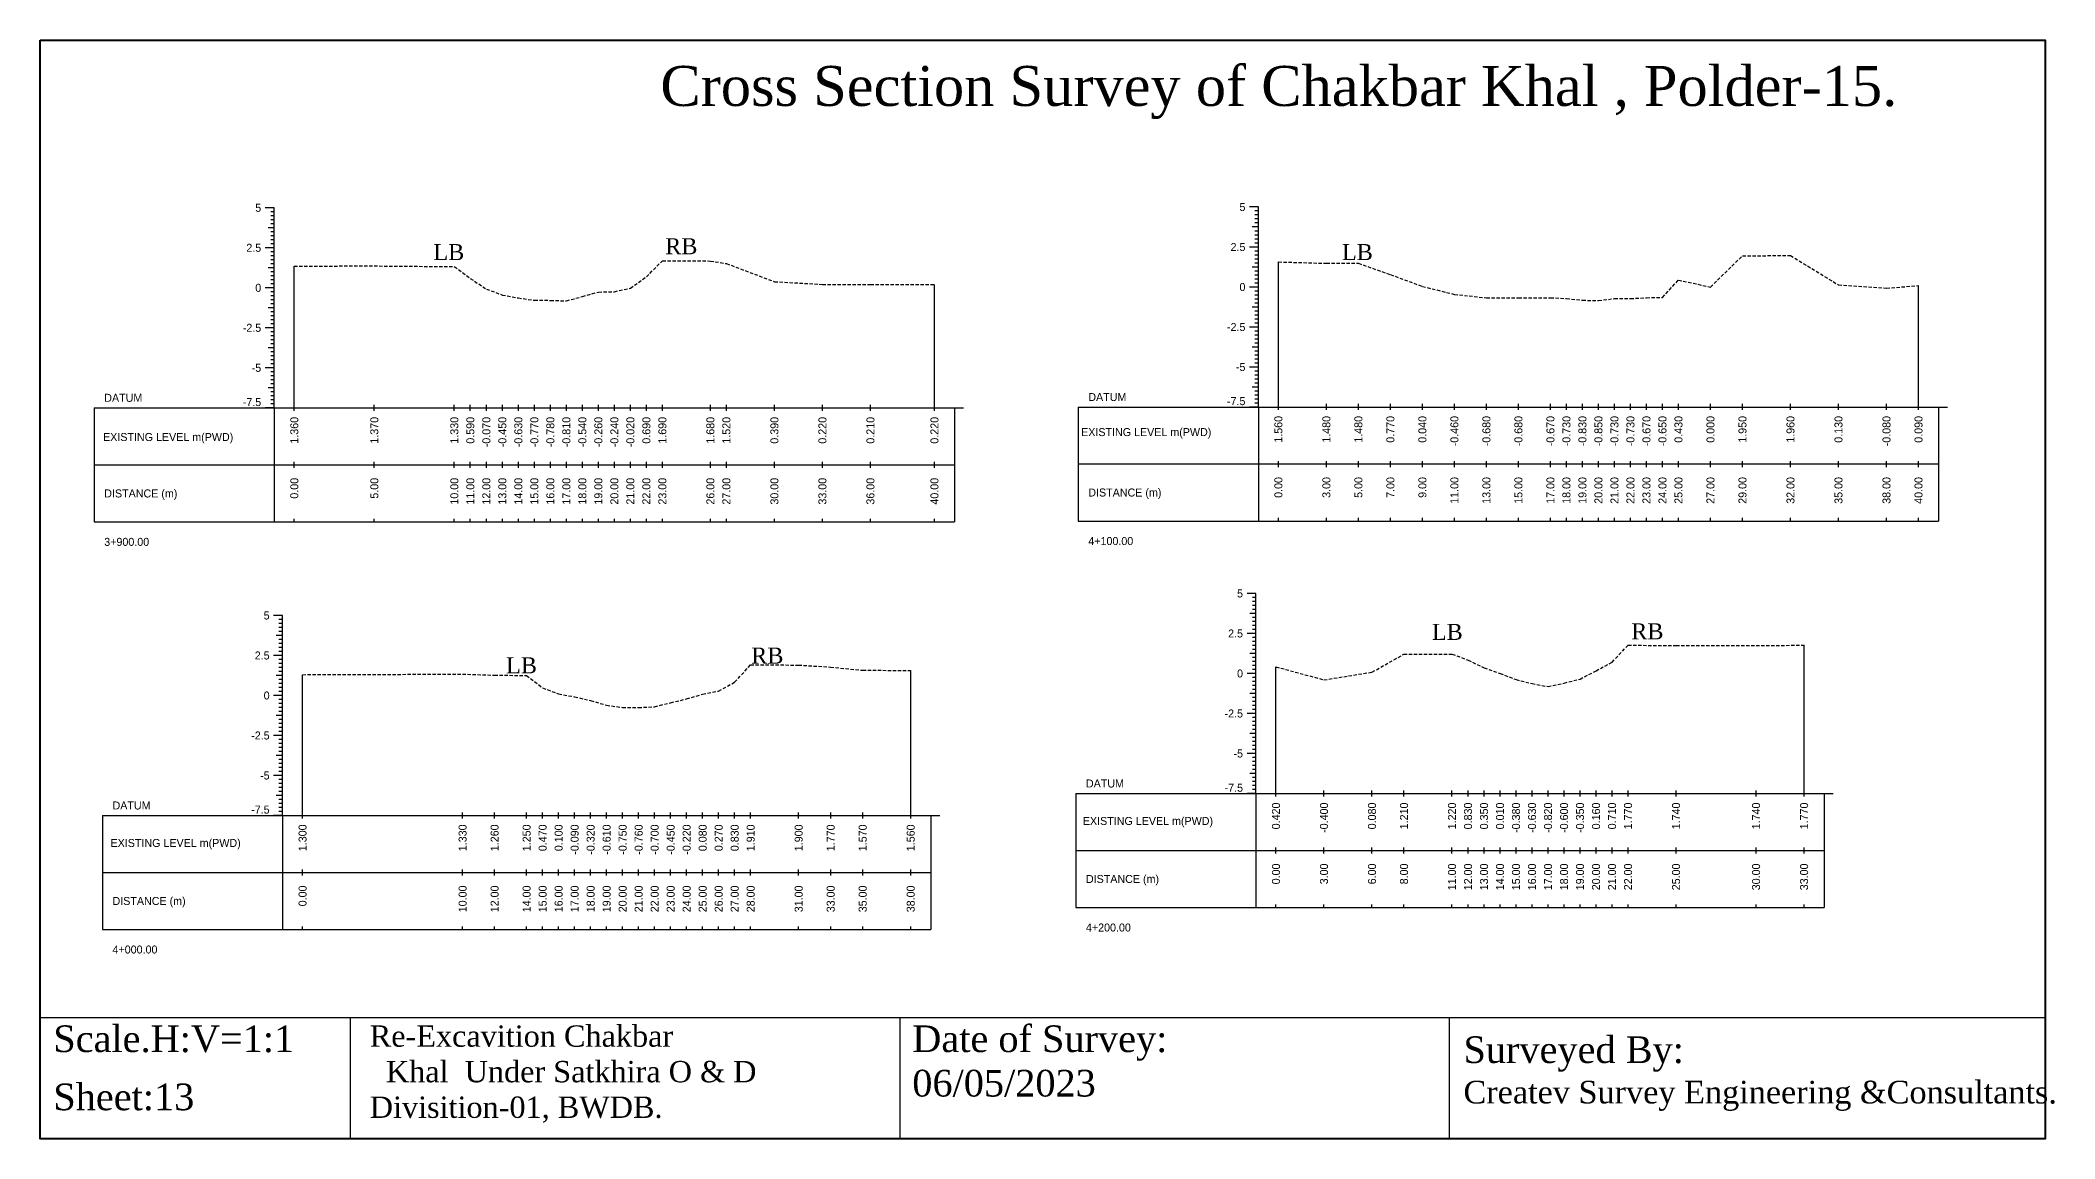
# Model space of a CAD drawing. Header units: inches. Extents: x 6579 to 9220, y -2276 to -1013.
# Drawn here: x 8180 to 8331.1, y -1828.8 to -1746.4 of the extents above; entities that cross this region are included whole.
import ezdxf
from ezdxf.enums import TextEntityAlignment as Align

# ---------------------------------------------------------------- set-up
doc = ezdxf.new("R2010")
doc.units = ezdxf.units.IN
doc.header["$MEASUREMENT"] = 0
doc.linetypes.add('HIDDEN', pattern=[0.375, 0.25, -0.125])
doc.layers.add('CS_Drawing', color=7, linetype='Continuous')
doc.layers.add('GL', color=3, linetype='HIDDEN')
doc.styles.add('romans', font='romans.shx')

msp = doc.modelspace()

# ---------------------------------------------------------------- linework, layer by layer
at = {"color": 4, "lineweight": 40}
msp.add_lwpolyline([(8180.02, -1746.45), (8330.36, -1746.45), (8330.36, -1828.82), (8180.02, -1828.82)], close=True, dxfattribs=at)
for points in [[(8330.36, -1746.45), (8330.36, -1828.82)], [(8180.02, -1819.74), (8330.36, -1819.74)], [(8180.02, -1819.74), (8180.02, -1828.82)], [(8203.27, -1819.74), (8203.27, -1828.82)], [(8244.47, -1819.74), (8244.47, -1828.82)], [(8285.67, -1819.74), (8285.67, -1828.82)]]:
    msp.add_lwpolyline(points)
at = {"layer": 'CS_Drawing'}
for p, q in [((8197.57, -1759.01), (8196.89, -1759.01)), ((8197.57, -1759.01), (8197.1, -1759.01)), ((8197.57, -1759.01), (8197.3, -1759.01)), ((8197.57, -1759.31), (8197.3, -1759.31)), ((8197.57, -1759.61), (8197.3, -1759.61)), ((8197.57, -1774.01), (8197.57, -1759.01)), ((8271.36, -1758.95), (8270.69, -1758.95)), ((8271.36, -1758.95), (8270.89, -1758.95)), ((8271.36, -1758.95), (8271.09, -1758.95)), ((8271.36, -1759.25), (8271.09, -1759.25)), ((8271.36, -1759.55), (8271.09, -1759.55)), ((8271.36, -1773.95), (8271.36, -1758.95)), ((8197.57, -1760.51), (8197.1, -1760.51)), ((8197.57, -1759.91), (8197.3, -1759.91)), ((8197.57, -1760.21), (8197.3, -1760.21)), ((8197.57, -1760.51), (8197.3, -1760.51)), ((8197.57, -1760.81), (8197.3, -1760.81)), ((8197.57, -1761.11), (8197.3, -1761.11)), ((8271.36, -1760.45), (8270.89, -1760.45)), ((8271.36, -1759.85), (8271.09, -1759.85)), ((8271.36, -1760.15), (8271.09, -1760.15)), ((8271.36, -1760.45), (8271.09, -1760.45)), ((8271.36, -1760.75), (8271.09, -1760.75)), ((8271.36, -1761.05), (8271.09, -1761.05)), ((8197.57, -1762.01), (8196.89, -1762.01)), ((8197.57, -1762.01), (8197.1, -1762.01)), ((8197.57, -1761.41), (8197.3, -1761.41)), ((8197.57, -1761.71), (8197.3, -1761.71)), ((8197.57, -1762.01), (8197.3, -1762.01)), ((8197.57, -1762.31), (8197.3, -1762.31)), ((8197.57, -1762.61), (8197.3, -1762.61)), ((8271.36, -1761.95), (8270.69, -1761.95)), ((8271.36, -1761.95), (8270.89, -1761.95)), ((8271.36, -1761.35), (8271.09, -1761.35)), ((8271.36, -1761.65), (8271.09, -1761.65)), ((8271.36, -1761.95), (8271.09, -1761.95)), ((8271.36, -1762.25), (8271.09, -1762.25)), ((8271.36, -1762.55), (8271.09, -1762.55)), ((8197.57, -1763.51), (8197.1, -1763.51)), ((8197.57, -1762.91), (8197.3, -1762.91)), ((8197.57, -1763.21), (8197.3, -1763.21)), ((8197.57, -1763.51), (8197.3, -1763.51)), ((8197.57, -1763.81), (8197.3, -1763.81)), ((8197.57, -1764.11), (8197.3, -1764.11)), ((8199.07, -1774.01), (8199.07, -1763.38)), ((8271.36, -1763.45), (8270.89, -1763.45)), ((8271.36, -1762.85), (8271.09, -1762.85)), ((8271.36, -1763.15), (8271.09, -1763.15)), ((8271.36, -1763.45), (8271.09, -1763.45)), ((8271.36, -1763.75), (8271.09, -1763.75)), ((8271.36, -1764.05), (8271.09, -1764.05)), ((8272.86, -1773.95), (8272.86, -1763.07)), ((8197.57, -1765.01), (8196.89, -1765.01)), ((8197.57, -1765.01), (8197.1, -1765.01)), ((8197.57, -1764.41), (8197.3, -1764.41)), ((8197.57, -1764.71), (8197.3, -1764.71)), ((8197.57, -1765.01), (8197.3, -1765.01)), ((8197.57, -1765.31), (8197.3, -1765.31)), ((8197.57, -1765.61), (8197.3, -1765.61)), ((8247.07, -1774.01), (8247.07, -1764.75)), ((8271.36, -1764.95), (8270.69, -1764.95)), ((8271.36, -1764.95), (8270.89, -1764.95)), ((8271.36, -1764.35), (8271.09, -1764.35)), ((8271.36, -1764.65), (8271.09, -1764.65)), ((8271.36, -1764.95), (8271.09, -1764.95)), ((8271.36, -1765.25), (8271.09, -1765.25)), ((8271.36, -1765.55), (8271.09, -1765.55)), ((8320.86, -1773.95), (8320.86, -1764.84)), ((8197.57, -1766.51), (8197.1, -1766.51)), ((8197.57, -1765.91), (8197.3, -1765.91)), ((8197.57, -1766.21), (8197.3, -1766.21)), ((8197.57, -1766.51), (8197.3, -1766.51)), ((8197.57, -1766.81), (8197.3, -1766.81)), ((8197.57, -1767.11), (8197.3, -1767.11)), ((8271.36, -1766.45), (8270.89, -1766.45)), ((8271.36, -1765.85), (8271.09, -1765.85)), ((8271.36, -1766.15), (8271.09, -1766.15)), ((8271.36, -1766.45), (8271.09, -1766.45)), ((8271.36, -1766.75), (8271.09, -1766.75)), ((8271.36, -1767.05), (8271.09, -1767.05)), ((8197.57, -1768.01), (8196.89, -1768.01)), ((8197.57, -1768.01), (8197.1, -1768.01)), ((8197.57, -1767.41), (8197.3, -1767.41)), ((8197.57, -1767.71), (8197.3, -1767.71)), ((8197.57, -1768.01), (8197.3, -1768.01)), ((8197.57, -1768.31), (8197.3, -1768.31)), ((8197.57, -1768.61), (8197.3, -1768.61)), ((8271.36, -1767.95), (8270.69, -1767.95)), ((8271.36, -1767.95), (8270.89, -1767.95)), ((8271.36, -1767.35), (8271.09, -1767.35)), ((8271.36, -1767.65), (8271.09, -1767.65)), ((8271.36, -1767.95), (8271.09, -1767.95)), ((8271.36, -1768.25), (8271.09, -1768.25)), ((8271.36, -1768.55), (8271.09, -1768.55)), ((8197.57, -1769.51), (8197.1, -1769.51)), ((8197.57, -1768.91), (8197.3, -1768.91)), ((8197.57, -1769.21), (8197.3, -1769.21)), ((8197.57, -1769.51), (8197.3, -1769.51)), ((8197.57, -1769.81), (8197.3, -1769.81)), ((8197.57, -1770.11), (8197.3, -1770.11)), ((8271.36, -1769.45), (8270.89, -1769.45)), ((8271.36, -1768.85), (8271.09, -1768.85)), ((8271.36, -1769.15), (8271.09, -1769.15)), ((8271.36, -1769.45), (8271.09, -1769.45)), ((8271.36, -1769.75), (8271.09, -1769.75)), ((8271.36, -1770.05), (8271.09, -1770.05)), ((8197.57, -1771.01), (8196.89, -1771.01)), ((8197.57, -1771.01), (8197.1, -1771.01)), ((8197.57, -1770.41), (8197.3, -1770.41)), ((8197.57, -1770.71), (8197.3, -1770.71)), ((8197.57, -1771.01), (8197.3, -1771.01)), ((8197.57, -1771.31), (8197.3, -1771.31)), ((8197.57, -1771.61), (8197.3, -1771.61)), ((8271.36, -1770.95), (8270.69, -1770.95)), ((8271.36, -1770.95), (8270.89, -1770.95)), ((8271.36, -1770.35), (8271.09, -1770.35)), ((8271.36, -1770.65), (8271.09, -1770.65)), ((8271.36, -1770.95), (8271.09, -1770.95)), ((8271.36, -1771.25), (8271.09, -1771.25)), ((8271.36, -1771.55), (8271.09, -1771.55)), ((8197.57, -1772.51), (8197.1, -1772.51)), ((8197.57, -1771.91), (8197.3, -1771.91)), ((8197.57, -1772.21), (8197.3, -1772.21)), ((8197.57, -1772.51), (8197.3, -1772.51)), ((8197.57, -1772.81), (8197.3, -1772.81)), ((8197.57, -1773.11), (8197.3, -1773.11)), ((8271.36, -1772.45), (8270.89, -1772.45)), ((8271.36, -1771.85), (8271.09, -1771.85)), ((8271.36, -1772.15), (8271.09, -1772.15)), ((8271.36, -1772.45), (8271.09, -1772.45)), ((8271.36, -1772.75), (8271.09, -1772.75)), ((8271.36, -1773.05), (8271.09, -1773.05)), ((8184.07, -1774.01), (8197.57, -1774.01)), ((8184.07, -1774.01), (8184.07, -1782.56)), ((8197.57, -1774.01), (8196.89, -1774.01)), ((8197.57, -1774.01), (8197.1, -1774.01)), ((8197.57, -1773.41), (8197.3, -1773.41)), ((8197.57, -1773.71), (8197.3, -1773.71)), ((8197.57, -1774.01), (8197.3, -1774.01)), ((8197.57, -1774.01), (8248.57, -1774.01)), ((8197.57, -1774.01), (8197.57, -1782.56)), ((8199.07, -1774.24), (8199.07, -1773.79)), ((8205.07, -1774.24), (8205.07, -1773.79)), ((8211.07, -1774.24), (8211.07, -1773.79)), ((8212.27, -1774.24), (8212.27, -1773.79)), ((8213.47, -1774.24), (8213.47, -1773.79)), ((8214.67, -1774.24), (8214.67, -1773.79)), ((8215.87, -1774.24), (8215.87, -1773.79)), ((8217.07, -1774.24), (8217.07, -1773.79)), ((8218.27, -1774.24), (8218.27, -1773.79)), ((8219.47, -1774.24), (8219.47, -1773.79)), ((8220.67, -1774.24), (8220.67, -1773.79)), ((8221.87, -1774.24), (8221.87, -1773.79)), ((8223.07, -1774.24), (8223.07, -1773.79)), ((8224.27, -1774.24), (8224.27, -1773.79)), ((8225.47, -1774.24), (8225.47, -1773.79)), ((8226.67, -1774.24), (8226.67, -1773.79)), ((8230.27, -1774.24), (8230.27, -1773.79)), ((8231.47, -1774.24), (8231.47, -1773.79)), ((8235.07, -1774.24), (8235.07, -1773.79)), ((8238.67, -1774.24), (8238.67, -1773.79)), ((8242.27, -1774.24), (8242.27, -1773.79)), ((8247.07, -1774.24), (8247.07, -1773.79)), ((8248.57, -1774.01), (8249.24, -1774.01)), ((8248.57, -1774.01), (8249.04, -1774.01)), ((8248.57, -1774.01), (8248.84, -1774.01)), ((8248.57, -1774.01), (8248.57, -1782.56)), ((8257.86, -1773.95), (8271.36, -1773.95)), ((8257.86, -1773.95), (8257.86, -1782.5)), ((8271.36, -1773.95), (8270.69, -1773.95)), ((8271.36, -1773.95), (8270.89, -1773.95)), ((8271.36, -1773.35), (8271.09, -1773.35)), ((8271.36, -1773.65), (8271.09, -1773.65)), ((8271.36, -1773.95), (8271.09, -1773.95)), ((8271.36, -1773.95), (8322.36, -1773.95)), ((8271.36, -1773.95), (8271.36, -1782.5)), ((8272.86, -1774.17), (8272.86, -1773.72)), ((8276.46, -1774.17), (8276.46, -1773.72)), ((8278.86, -1774.17), (8278.86, -1773.72)), ((8281.26, -1774.17), (8281.26, -1773.72)), ((8283.66, -1774.17), (8283.66, -1773.72)), ((8286.06, -1774.17), (8286.06, -1773.72)), ((8288.46, -1774.17), (8288.46, -1773.72)), ((8290.86, -1774.17), (8290.86, -1773.72)), ((8293.26, -1774.17), (8293.26, -1773.72)), ((8294.46, -1774.17), (8294.46, -1773.72)), ((8295.66, -1774.17), (8295.66, -1773.72)), ((8296.86, -1774.17), (8296.86, -1773.72)), ((8298.06, -1774.17), (8298.06, -1773.72)), ((8299.26, -1774.17), (8299.26, -1773.72)), ((8300.46, -1774.17), (8300.46, -1773.72)), ((8301.66, -1774.17), (8301.66, -1773.72)), ((8302.86, -1774.17), (8302.86, -1773.72)), ((8305.26, -1774.17), (8305.26, -1773.72)), ((8307.66, -1774.17), (8307.66, -1773.72)), ((8311.26, -1774.17), (8311.26, -1773.72)), ((8314.86, -1774.17), (8314.86, -1773.72)), ((8318.46, -1774.17), (8318.46, -1773.72)), ((8320.86, -1774.17), (8320.86, -1773.72)), ((8322.36, -1773.95), (8323.04, -1773.95)), ((8322.36, -1773.95), (8322.84, -1773.95)), ((8322.36, -1773.95), (8322.63, -1773.95)), ((8322.36, -1773.95), (8322.36, -1782.5)), ((8184.07, -1778.29), (8197.57, -1778.29)), ((8197.57, -1778.29), (8248.57, -1778.29)), ((8197.57, -1778.29), (8248.57, -1778.29)), ((8199.07, -1778.51), (8199.07, -1778.06)), ((8205.07, -1778.51), (8205.07, -1778.06)), ((8211.07, -1778.51), (8211.07, -1778.06)), ((8212.27, -1778.51), (8212.27, -1778.06)), ((8213.47, -1778.51), (8213.47, -1778.06)), ((8214.67, -1778.51), (8214.67, -1778.06)), ((8215.87, -1778.51), (8215.87, -1778.06)), ((8217.07, -1778.51), (8217.07, -1778.06)), ((8218.27, -1778.51), (8218.27, -1778.06)), ((8219.47, -1778.51), (8219.47, -1778.06)), ((8220.67, -1778.51), (8220.67, -1778.06)), ((8221.87, -1778.51), (8221.87, -1778.06)), ((8223.07, -1778.51), (8223.07, -1778.06)), ((8224.27, -1778.51), (8224.27, -1778.06)), ((8225.47, -1778.51), (8225.47, -1778.06)), ((8226.67, -1778.51), (8226.67, -1778.06)), ((8230.27, -1778.51), (8230.27, -1778.06)), ((8231.47, -1778.51), (8231.47, -1778.06)), ((8235.07, -1778.51), (8235.07, -1778.06)), ((8238.67, -1778.51), (8238.67, -1778.06)), ((8242.27, -1778.51), (8242.27, -1778.06)), ((8247.07, -1778.51), (8247.07, -1778.06)), ((8257.86, -1778.22), (8271.36, -1778.22)), ((8271.36, -1778.22), (8322.36, -1778.22)), ((8271.36, -1778.22), (8322.36, -1778.22)), ((8272.86, -1778.45), (8272.86, -1778)), ((8276.46, -1778.45), (8276.46, -1778)), ((8278.86, -1778.45), (8278.86, -1778)), ((8281.26, -1778.45), (8281.26, -1778)), ((8283.66, -1778.45), (8283.66, -1778)), ((8286.06, -1778.45), (8286.06, -1778)), ((8288.46, -1778.45), (8288.46, -1778)), ((8290.86, -1778.45), (8290.86, -1778)), ((8293.26, -1778.45), (8293.26, -1778)), ((8294.46, -1778.45), (8294.46, -1778)), ((8295.66, -1778.45), (8295.66, -1778)), ((8296.86, -1778.45), (8296.86, -1778)), ((8298.06, -1778.45), (8298.06, -1778)), ((8299.26, -1778.45), (8299.26, -1778)), ((8300.46, -1778.45), (8300.46, -1778)), ((8301.66, -1778.45), (8301.66, -1778)), ((8302.86, -1778.45), (8302.86, -1778)), ((8305.26, -1778.45), (8305.26, -1778)), ((8307.66, -1778.45), (8307.66, -1778)), ((8311.26, -1778.45), (8311.26, -1778)), ((8314.86, -1778.45), (8314.86, -1778)), ((8318.46, -1778.45), (8318.46, -1778)), ((8320.86, -1778.45), (8320.86, -1778)), ((8199.07, -1782.56), (8199.07, -1782.34)), ((8205.07, -1782.56), (8205.07, -1782.34)), ((8211.07, -1782.56), (8211.07, -1782.34)), ((8212.27, -1782.56), (8212.27, -1782.34)), ((8213.47, -1782.56), (8213.47, -1782.34)), ((8214.67, -1782.56), (8214.67, -1782.34)), ((8215.87, -1782.56), (8215.87, -1782.34)), ((8217.07, -1782.56), (8217.07, -1782.34)), ((8218.27, -1782.56), (8218.27, -1782.34)), ((8219.47, -1782.56), (8219.47, -1782.34)), ((8220.67, -1782.56), (8220.67, -1782.34)), ((8221.87, -1782.56), (8221.87, -1782.34)), ((8223.07, -1782.56), (8223.07, -1782.34)), ((8224.27, -1782.56), (8224.27, -1782.34)), ((8225.47, -1782.56), (8225.47, -1782.34)), ((8226.67, -1782.56), (8226.67, -1782.34)), ((8230.27, -1782.56), (8230.27, -1782.34)), ((8231.47, -1782.56), (8231.47, -1782.34)), ((8235.07, -1782.56), (8235.07, -1782.34)), ((8238.67, -1782.56), (8238.67, -1782.34)), ((8242.27, -1782.56), (8242.27, -1782.34)), ((8247.07, -1782.56), (8247.07, -1782.34)), ((8272.86, -1782.5), (8272.86, -1782.27)), ((8276.46, -1782.5), (8276.46, -1782.27)), ((8278.86, -1782.5), (8278.86, -1782.27)), ((8281.26, -1782.5), (8281.26, -1782.27)), ((8283.66, -1782.5), (8283.66, -1782.27)), ((8286.06, -1782.5), (8286.06, -1782.27)), ((8288.46, -1782.5), (8288.46, -1782.27)), ((8290.86, -1782.5), (8290.86, -1782.27)), ((8293.26, -1782.5), (8293.26, -1782.27)), ((8294.46, -1782.5), (8294.46, -1782.27)), ((8295.66, -1782.5), (8295.66, -1782.27)), ((8296.86, -1782.5), (8296.86, -1782.27)), ((8298.06, -1782.5), (8298.06, -1782.27)), ((8299.26, -1782.5), (8299.26, -1782.27)), ((8300.46, -1782.5), (8300.46, -1782.27)), ((8301.66, -1782.5), (8301.66, -1782.27)), ((8302.86, -1782.5), (8302.86, -1782.27)), ((8305.26, -1782.5), (8305.26, -1782.27)), ((8307.66, -1782.5), (8307.66, -1782.27)), ((8311.26, -1782.5), (8311.26, -1782.27)), ((8314.86, -1782.5), (8314.86, -1782.27)), ((8318.46, -1782.5), (8318.46, -1782.27)), ((8320.86, -1782.5), (8320.86, -1782.27)), ((8184.07, -1782.56), (8197.57, -1782.56)), ((8197.57, -1782.56), (8248.57, -1782.56)), ((8257.86, -1782.5), (8271.36, -1782.5)), ((8271.36, -1782.5), (8322.36, -1782.5)), ((8271.18, -1787.93), (8270.51, -1787.93)), ((8271.18, -1787.93), (8270.71, -1787.93)), ((8271.18, -1787.93), (8270.91, -1787.93)), ((8271.18, -1788.23), (8270.91, -1788.23)), ((8271.18, -1802.93), (8271.18, -1787.93)), ((8198.19, -1789.58), (8197.52, -1789.58)), ((8198.19, -1789.58), (8197.72, -1789.58)), ((8198.19, -1789.58), (8197.92, -1789.58)), ((8198.19, -1789.88), (8197.92, -1789.88)), ((8198.19, -1804.58), (8198.19, -1789.58)), ((8271.18, -1789.43), (8270.71, -1789.43)), ((8271.18, -1788.53), (8270.91, -1788.53)), ((8271.18, -1788.83), (8270.91, -1788.83)), ((8271.18, -1789.13), (8270.91, -1789.13)), ((8271.18, -1789.43), (8270.91, -1789.43)), ((8271.18, -1789.73), (8270.91, -1789.73)), ((8198.19, -1791.08), (8197.72, -1791.08)), ((8198.19, -1790.18), (8197.92, -1790.18)), ((8198.19, -1790.48), (8197.92, -1790.48)), ((8198.19, -1790.78), (8197.92, -1790.78)), ((8198.19, -1791.08), (8197.92, -1791.08)), ((8198.19, -1791.38), (8197.92, -1791.38)), ((8271.18, -1790.93), (8270.51, -1790.93)), ((8271.18, -1790.93), (8270.71, -1790.93)), ((8271.18, -1790.03), (8270.91, -1790.03)), ((8271.18, -1790.33), (8270.91, -1790.33)), ((8271.18, -1790.63), (8270.91, -1790.63)), ((8271.18, -1790.93), (8270.91, -1790.93)), ((8271.18, -1791.23), (8270.91, -1791.23)), ((8198.19, -1792.58), (8197.52, -1792.58)), ((8198.19, -1792.58), (8197.72, -1792.58)), ((8198.19, -1791.68), (8197.92, -1791.68)), ((8198.19, -1791.98), (8197.92, -1791.98)), ((8198.19, -1792.28), (8197.92, -1792.28)), ((8198.19, -1792.58), (8197.92, -1792.58)), ((8198.19, -1792.88), (8197.92, -1792.88)), ((8271.18, -1792.43), (8270.71, -1792.43)), ((8271.18, -1791.53), (8270.91, -1791.53)), ((8271.18, -1791.83), (8270.91, -1791.83)), ((8271.18, -1792.13), (8270.91, -1792.13)), ((8271.18, -1792.43), (8270.91, -1792.43)), ((8271.18, -1792.73), (8270.91, -1792.73)), ((8312.28, -1802.93), (8312.28, -1791.81)), ((8198.19, -1794.08), (8197.72, -1794.08)), ((8198.19, -1793.18), (8197.92, -1793.18)), ((8198.19, -1793.48), (8197.92, -1793.48)), ((8198.19, -1793.78), (8197.92, -1793.78)), ((8198.19, -1794.08), (8197.92, -1794.08)), ((8198.19, -1794.38), (8197.92, -1794.38)), ((8199.69, -1804.58), (8199.69, -1794.02)), ((8245.29, -1804.58), (8245.29, -1793.7)), ((8271.18, -1793.93), (8270.51, -1793.93)), ((8271.18, -1793.93), (8270.71, -1793.93)), ((8271.18, -1793.03), (8270.91, -1793.03)), ((8271.18, -1793.33), (8270.91, -1793.33)), ((8271.18, -1793.63), (8270.91, -1793.63)), ((8271.18, -1793.93), (8270.91, -1793.93)), ((8271.18, -1794.23), (8270.91, -1794.23)), ((8272.68, -1802.93), (8272.68, -1793.43)), ((8198.19, -1795.58), (8197.52, -1795.58)), ((8198.19, -1795.58), (8197.72, -1795.58)), ((8198.19, -1794.68), (8197.92, -1794.68)), ((8198.19, -1794.98), (8197.92, -1794.98)), ((8198.19, -1795.28), (8197.92, -1795.28)), ((8198.19, -1795.58), (8197.92, -1795.58)), ((8198.19, -1795.88), (8197.92, -1795.88)), ((8271.18, -1795.43), (8270.71, -1795.43)), ((8271.18, -1794.53), (8270.91, -1794.53)), ((8271.18, -1794.83), (8270.91, -1794.83)), ((8271.18, -1795.13), (8270.91, -1795.13)), ((8271.18, -1795.43), (8270.91, -1795.43)), ((8271.18, -1795.73), (8270.91, -1795.73)), ((8198.19, -1797.08), (8197.72, -1797.08)), ((8198.19, -1796.18), (8197.92, -1796.18)), ((8198.19, -1796.48), (8197.92, -1796.48)), ((8198.19, -1796.78), (8197.92, -1796.78)), ((8198.19, -1797.08), (8197.92, -1797.08)), ((8198.19, -1797.38), (8197.92, -1797.38)), ((8271.18, -1796.93), (8270.51, -1796.93)), ((8271.18, -1796.93), (8270.71, -1796.93)), ((8271.18, -1796.03), (8270.91, -1796.03)), ((8271.18, -1796.33), (8270.91, -1796.33)), ((8271.18, -1796.63), (8270.91, -1796.63)), ((8271.18, -1796.93), (8270.91, -1796.93)), ((8271.18, -1797.23), (8270.91, -1797.23)), ((8198.19, -1798.58), (8197.52, -1798.58)), ((8198.19, -1798.58), (8197.72, -1798.58)), ((8198.19, -1797.68), (8197.92, -1797.68)), ((8198.19, -1797.98), (8197.92, -1797.98)), ((8198.19, -1798.28), (8197.92, -1798.28)), ((8198.19, -1798.58), (8197.92, -1798.58)), ((8198.19, -1798.88), (8197.92, -1798.88)), ((8271.18, -1798.43), (8270.71, -1798.43)), ((8271.18, -1797.53), (8270.91, -1797.53)), ((8271.18, -1797.83), (8270.91, -1797.83)), ((8271.18, -1798.13), (8270.91, -1798.13)), ((8271.18, -1798.43), (8270.91, -1798.43)), ((8271.18, -1798.73), (8270.91, -1798.73)), ((8198.19, -1800.08), (8197.72, -1800.08)), ((8198.19, -1799.18), (8197.92, -1799.18)), ((8198.19, -1799.48), (8197.92, -1799.48)), ((8198.19, -1799.78), (8197.92, -1799.78)), ((8198.19, -1800.08), (8197.92, -1800.08)), ((8198.19, -1800.38), (8197.92, -1800.38)), ((8271.18, -1799.93), (8270.51, -1799.93)), ((8271.18, -1799.93), (8270.71, -1799.93)), ((8271.18, -1799.03), (8270.91, -1799.03)), ((8271.18, -1799.33), (8270.91, -1799.33)), ((8271.18, -1799.63), (8270.91, -1799.63)), ((8271.18, -1799.93), (8270.91, -1799.93)), ((8271.18, -1800.23), (8270.91, -1800.23)), ((8198.19, -1801.58), (8197.52, -1801.58)), ((8198.19, -1801.58), (8197.72, -1801.58)), ((8198.19, -1800.68), (8197.92, -1800.68)), ((8198.19, -1800.98), (8197.92, -1800.98)), ((8198.19, -1801.28), (8197.92, -1801.28)), ((8198.19, -1801.58), (8197.92, -1801.58)), ((8198.19, -1801.88), (8197.92, -1801.88)), ((8271.18, -1801.43), (8270.71, -1801.43)), ((8271.18, -1800.53), (8270.91, -1800.53)), ((8271.18, -1800.83), (8270.91, -1800.83)), ((8271.18, -1801.13), (8270.91, -1801.13)), ((8271.18, -1801.43), (8270.91, -1801.43)), ((8271.18, -1801.73), (8270.91, -1801.73)), ((8271.18, -1802.03), (8270.91, -1802.03)), ((8198.19, -1803.08), (8197.72, -1803.08)), ((8198.19, -1802.18), (8197.92, -1802.18)), ((8198.19, -1802.48), (8197.92, -1802.48)), ((8198.19, -1802.78), (8197.92, -1802.78)), ((8198.19, -1803.08), (8197.92, -1803.08)), ((8198.19, -1803.38), (8197.92, -1803.38)), ((8257.68, -1802.93), (8271.18, -1802.93)), ((8257.68, -1802.93), (8257.68, -1811.48)), ((8271.18, -1802.93), (8270.51, -1802.93)), ((8271.18, -1802.93), (8270.71, -1802.93)), ((8271.18, -1802.33), (8270.91, -1802.33)), ((8271.18, -1802.63), (8270.91, -1802.63)), ((8271.18, -1802.93), (8270.91, -1802.93)), ((8271.18, -1802.93), (8313.78, -1802.93)), ((8271.18, -1802.93), (8271.18, -1811.48)), ((8272.68, -1803.16), (8272.68, -1802.71)), ((8276.28, -1803.16), (8276.28, -1802.71)), ((8279.88, -1803.16), (8279.88, -1802.71)), ((8282.28, -1803.16), (8282.28, -1802.71)), ((8285.88, -1803.16), (8285.88, -1802.71)), ((8287.08, -1803.16), (8287.08, -1802.71)), ((8288.28, -1803.16), (8288.28, -1802.71)), ((8289.48, -1803.16), (8289.48, -1802.71)), ((8290.68, -1803.16), (8290.68, -1802.71)), ((8291.88, -1803.16), (8291.88, -1802.71)), ((8293.08, -1803.16), (8293.08, -1802.71)), ((8294.28, -1803.16), (8294.28, -1802.71)), ((8295.48, -1803.16), (8295.48, -1802.71)), ((8296.68, -1803.16), (8296.68, -1802.71)), ((8297.88, -1803.16), (8297.88, -1802.71)), ((8299.08, -1803.16), (8299.08, -1802.71)), ((8302.68, -1803.16), (8302.68, -1802.71)), ((8308.68, -1803.16), (8308.68, -1802.71)), ((8312.28, -1803.16), (8312.28, -1802.71)), ((8313.78, -1802.93), (8314.46, -1802.93)), ((8313.78, -1802.93), (8314.25, -1802.93)), ((8313.78, -1802.93), (8314.05, -1802.93)), ((8313.78, -1802.93), (8313.78, -1811.48)), ((8184.69, -1804.58), (8198.19, -1804.58)), ((8184.69, -1804.58), (8184.69, -1813.13)), ((8198.19, -1804.58), (8197.52, -1804.58)), ((8198.19, -1804.58), (8197.72, -1804.58)), ((8198.19, -1803.68), (8197.92, -1803.68)), ((8198.19, -1803.98), (8197.92, -1803.98)), ((8198.19, -1804.28), (8197.92, -1804.28)), ((8198.19, -1804.58), (8197.92, -1804.58)), ((8198.19, -1804.58), (8246.79, -1804.58)), ((8198.19, -1804.58), (8198.19, -1813.13)), ((8199.69, -1804.8), (8199.69, -1804.35)), ((8211.69, -1804.8), (8211.69, -1804.35)), ((8214.09, -1804.8), (8214.09, -1804.35)), ((8216.49, -1804.8), (8216.49, -1804.35)), ((8217.69, -1804.8), (8217.69, -1804.35)), ((8218.89, -1804.8), (8218.89, -1804.35)), ((8220.09, -1804.8), (8220.09, -1804.35)), ((8221.29, -1804.8), (8221.29, -1804.35)), ((8222.49, -1804.8), (8222.49, -1804.35)), ((8223.69, -1804.8), (8223.69, -1804.35)), ((8224.89, -1804.8), (8224.89, -1804.35)), ((8226.09, -1804.8), (8226.09, -1804.35)), ((8227.29, -1804.8), (8227.29, -1804.35)), ((8228.49, -1804.8), (8228.49, -1804.35)), ((8229.69, -1804.8), (8229.69, -1804.35)), ((8230.89, -1804.8), (8230.89, -1804.35)), ((8232.09, -1804.8), (8232.09, -1804.35)), ((8233.29, -1804.8), (8233.29, -1804.35)), ((8236.89, -1804.8), (8236.89, -1804.35)), ((8239.29, -1804.8), (8239.29, -1804.35)), ((8241.69, -1804.8), (8241.69, -1804.35)), ((8245.29, -1804.8), (8245.29, -1804.35)), ((8246.79, -1804.58), (8247.47, -1804.58)), ((8246.79, -1804.58), (8247.27, -1804.58)), ((8246.79, -1804.58), (8247.06, -1804.58)), ((8246.79, -1804.58), (8246.79, -1813.13)), ((8257.68, -1807.21), (8271.18, -1807.21)), ((8271.18, -1807.21), (8313.78, -1807.21)), ((8271.18, -1807.21), (8313.78, -1807.21)), ((8272.68, -1807.43), (8272.68, -1806.98)), ((8276.28, -1807.43), (8276.28, -1806.98)), ((8279.88, -1807.43), (8279.88, -1806.98)), ((8282.28, -1807.43), (8282.28, -1806.98)), ((8285.88, -1807.43), (8285.88, -1806.98)), ((8287.08, -1807.43), (8287.08, -1806.98)), ((8288.28, -1807.43), (8288.28, -1806.98)), ((8289.48, -1807.43), (8289.48, -1806.98)), ((8290.68, -1807.43), (8290.68, -1806.98)), ((8291.88, -1807.43), (8291.88, -1806.98)), ((8293.08, -1807.43), (8293.08, -1806.98)), ((8294.28, -1807.43), (8294.28, -1806.98)), ((8295.48, -1807.43), (8295.48, -1806.98)), ((8296.68, -1807.43), (8296.68, -1806.98)), ((8297.88, -1807.43), (8297.88, -1806.98)), ((8299.08, -1807.43), (8299.08, -1806.98)), ((8302.68, -1807.43), (8302.68, -1806.98)), ((8308.68, -1807.43), (8308.68, -1806.98)), ((8312.28, -1807.43), (8312.28, -1806.98)), ((8184.69, -1808.85), (8198.19, -1808.85)), ((8198.19, -1808.85), (8246.79, -1808.85)), ((8198.19, -1808.85), (8246.79, -1808.85)), ((8199.69, -1809.08), (8199.69, -1808.63)), ((8211.69, -1809.08), (8211.69, -1808.63)), ((8214.09, -1809.08), (8214.09, -1808.63)), ((8216.49, -1809.08), (8216.49, -1808.63)), ((8217.69, -1809.08), (8217.69, -1808.63)), ((8218.89, -1809.08), (8218.89, -1808.63)), ((8220.09, -1809.08), (8220.09, -1808.63)), ((8221.29, -1809.08), (8221.29, -1808.63)), ((8222.49, -1809.08), (8222.49, -1808.63)), ((8223.69, -1809.08), (8223.69, -1808.63)), ((8224.89, -1809.08), (8224.89, -1808.63)), ((8226.09, -1809.08), (8226.09, -1808.63)), ((8227.29, -1809.08), (8227.29, -1808.63)), ((8228.49, -1809.08), (8228.49, -1808.63)), ((8229.69, -1809.08), (8229.69, -1808.63)), ((8230.89, -1809.08), (8230.89, -1808.63)), ((8232.09, -1809.08), (8232.09, -1808.63)), ((8233.29, -1809.08), (8233.29, -1808.63)), ((8236.89, -1809.08), (8236.89, -1808.63)), ((8239.29, -1809.08), (8239.29, -1808.63)), ((8241.69, -1809.08), (8241.69, -1808.63)), ((8245.29, -1809.08), (8245.29, -1808.63)), ((8257.68, -1811.48), (8271.18, -1811.48)), ((8271.18, -1811.48), (8313.78, -1811.48)), ((8272.68, -1811.48), (8272.68, -1811.26)), ((8276.28, -1811.48), (8276.28, -1811.26)), ((8279.88, -1811.48), (8279.88, -1811.26)), ((8282.28, -1811.48), (8282.28, -1811.26)), ((8285.88, -1811.48), (8285.88, -1811.26)), ((8287.08, -1811.48), (8287.08, -1811.26)), ((8288.28, -1811.48), (8288.28, -1811.26)), ((8289.48, -1811.48), (8289.48, -1811.26)), ((8290.68, -1811.48), (8290.68, -1811.26)), ((8291.88, -1811.48), (8291.88, -1811.26)), ((8293.08, -1811.48), (8293.08, -1811.26)), ((8294.28, -1811.48), (8294.28, -1811.26)), ((8295.48, -1811.48), (8295.48, -1811.26)), ((8296.68, -1811.48), (8296.68, -1811.26)), ((8297.88, -1811.48), (8297.88, -1811.26)), ((8299.08, -1811.48), (8299.08, -1811.26)), ((8302.68, -1811.48), (8302.68, -1811.26)), ((8308.68, -1811.48), (8308.68, -1811.26)), ((8312.28, -1811.48), (8312.28, -1811.26)), ((8184.69, -1813.13), (8198.19, -1813.13)), ((8198.19, -1813.13), (8246.79, -1813.13)), ((8199.69, -1813.13), (8199.69, -1812.9)), ((8211.69, -1813.13), (8211.69, -1812.9)), ((8214.09, -1813.13), (8214.09, -1812.9)), ((8216.49, -1813.13), (8216.49, -1812.9)), ((8217.69, -1813.13), (8217.69, -1812.9)), ((8218.89, -1813.13), (8218.89, -1812.9)), ((8220.09, -1813.13), (8220.09, -1812.9)), ((8221.29, -1813.13), (8221.29, -1812.9)), ((8222.49, -1813.13), (8222.49, -1812.9)), ((8223.69, -1813.13), (8223.69, -1812.9)), ((8224.89, -1813.13), (8224.89, -1812.9)), ((8226.09, -1813.13), (8226.09, -1812.9)), ((8227.29, -1813.13), (8227.29, -1812.9)), ((8228.49, -1813.13), (8228.49, -1812.9)), ((8229.69, -1813.13), (8229.69, -1812.9)), ((8230.89, -1813.13), (8230.89, -1812.9)), ((8232.09, -1813.13), (8232.09, -1812.9)), ((8233.29, -1813.13), (8233.29, -1812.9)), ((8236.89, -1813.13), (8236.89, -1812.9)), ((8239.29, -1813.13), (8239.29, -1812.9)), ((8241.69, -1813.13), (8241.69, -1812.9)), ((8245.29, -1813.13), (8245.29, -1812.9))]:
    msp.add_line(p, q, dxfattribs=at)
at = {"layer": 'GL'}
for points in [[(8272.86, -1763.07), (8276.46, -1763.17), (8278.86, -1763.17), (8281.26, -1764.02), (8283.66, -1764.9), (8286.06, -1765.5), (8288.46, -1765.76), (8290.86, -1765.76), (8293.26, -1765.75), (8294.46, -1765.82), (8295.66, -1765.94), (8296.86, -1765.97), (8298.06, -1765.82), (8299.26, -1765.82), (8300.46, -1765.75), (8301.66, -1765.73), (8302.86, -1764.43), (8305.26, -1764.95), (8307.66, -1762.61), (8311.26, -1762.59), (8314.86, -1764.79), (8318.46, -1765.04), (8320.86, -1764.84)], [(8199.07, -1763.38), (8205.07, -1763.37), (8211.07, -1763.42), (8212.27, -1764.31), (8213.47, -1765.1), (8214.67, -1765.55), (8215.87, -1765.77), (8217.07, -1765.94), (8218.27, -1765.95), (8219.47, -1765.99), (8220.67, -1765.66), (8221.87, -1765.33), (8223.07, -1765.3), (8224.27, -1765.04), (8225.47, -1764.19), (8226.67, -1762.99), (8230.27, -1763), (8231.47, -1763.19), (8235.07, -1764.55), (8238.67, -1764.75), (8242.27, -1764.76), (8247.07, -1764.75)], [(8272.68, -1793.43), (8276.28, -1794.41), (8279.88, -1793.83), (8282.28, -1792.48), (8285.88, -1792.47), (8287.08, -1792.93), (8288.28, -1793.51), (8289.48, -1793.92), (8290.68, -1794.39), (8291.88, -1794.69), (8293.08, -1794.91), (8294.28, -1794.65), (8295.48, -1794.35), (8296.68, -1793.74), (8297.88, -1793.08), (8299.08, -1791.81), (8302.68, -1791.84), (8308.68, -1791.84), (8312.28, -1791.81)], [(8199.69, -1794.02), (8211.69, -1793.98), (8214.09, -1794.06), (8216.49, -1794.08), (8217.69, -1795.01), (8218.89, -1795.46), (8220.09, -1795.68), (8221.29, -1795.96), (8222.49, -1796.31), (8223.69, -1796.48), (8224.89, -1796.49), (8226.09, -1796.42), (8227.29, -1796.12), (8228.49, -1795.84), (8229.69, -1795.48), (8230.89, -1795.25), (8232.09, -1794.58), (8233.29, -1793.28), (8236.89, -1793.3), (8239.29, -1793.45), (8241.69, -1793.69), (8245.29, -1793.7)]]:
    msp.add_lwpolyline(points, dxfattribs=at)

# ---------------------------------------------------------------- texts
at = {"attachment_point": 1, "style": 'romans'}
for s, insert, char_height, width in [('{\\fTimes New Roman|b0|i0|c0|p18;Cross Section Survey of Chakbar Khal , Polder-15.}', (8226.52, -1748.37), 3, 89.3868), ('{\\fTimes New Roman|b0|i0|c0|p18;LB}', (8209.5, -1761.73), 1.2, 316.087), ('{\\fTimes New Roman|b0|i0|c0|p18;RB}', (8226.88, -1761.29), 1.2, 316.087), ('{\\fTimes New Roman|b0|i0|c0|p18;LB}', (8277.63, -1761.73), 1.2, 316.087), ('{\\fTimes New Roman|b0|i0|c0|p18;LB}', (8284.37, -1790.21), 1.2, 316.087), ('{\\fTimes New Roman|b0|i0|c0|p18;RB}', (8299.32, -1790.17), 1.2, 316.087), ('{\\fTimes New Roman|b0|i0|c0|p18;LB}', (8214.95, -1792.72), 1.2, 316.087), ('{\\fTimes New Roman|b0|i0|c0|p18;RB}', (8233.33, -1791.99), 1.2, 316.087), ('{\\fTimes New Roman|b0|i0|c0|p18;Scale.H:V=1:1}', (8181, -1820.32), 2, 22.2708), ('{\\fTimes New Roman|b0|i0|c0|p18;Re-Excavition Chakbar \\P  Khal  Under Satkhira O & D    Divisition-01, BWDB.}', (8204.73, -1820.32), 1.6, 38.8405), ('{\\fTimes New Roman|b0|i0|c0|p18;Date of Survey: 06/05/2023}', (8245.41, -1820.32), 2, 22.2708), ('{\\fTimes New Roman|b0|i0|c0|p18;Surveyed By:                                     \\H0.85x;Createv Survey Engineering &Consultants.}', (8286.74, -1821.14), 2, 45.2193), ('{\\fTimes New Roman|b0|i0|c0|p18;Sheet:13}', (8181, -1824.68), 2, 38.8405)]:
    msp.add_mtext(s, dxfattribs=dict(at, insert=insert, char_height=char_height, width=width))
at = {"layer": 'CS_Drawing'}
for s, p in [('5', (8196.59, -1759.01)), ('5', (8270.39, -1758.95)), ('2.5', (8196.59, -1762.01)), ('2.5', (8270.39, -1761.95)), ('0', (8196.59, -1765.01)), ('0', (8270.39, -1764.95)), ('-2.5', (8196.59, -1768.01)), ('-2.5', (8270.39, -1767.95)), ('-5', (8196.59, -1771.01)), ('-5', (8270.39, -1770.95)), ('5', (8270.21, -1787.93)), ('5', (8197.22, -1789.58)), ('2.5', (8270.21, -1790.93)), ('2.5', (8197.22, -1792.58)), ('0', (8270.21, -1793.93)), ('0', (8197.22, -1795.58)), ('-2.5', (8270.21, -1796.93)), ('-2.5', (8197.22, -1798.58)), ('-5', (8270.21, -1799.93)), ('-5', (8197.22, -1801.58))]:
    msp.add_text(s, height=0.6, dxfattribs=at).set_placement(p, align=Align.MIDDLE_RIGHT)
for s, p in [('DATUM', (8184.82, -1773.26)), ('DATUM', (8258.61, -1773.2)), ('EXISTING LEVEL m(PWD)', (8184.73, -1776.2)), ('EXISTING LEVEL m(PWD)', (8258.07, -1775.83)), ('DISTANCE (m)', (8184.82, -1780.43)), ('DISTANCE (m)', (8258.61, -1780.36)), ('3+900.00', (8184.82, -1784.06)), ('4+100.00', (8258.61, -1784)), ('DATUM', (8258.43, -1802.18)), ('DATUM', (8185.44, -1803.83)), ('EXISTING LEVEL m(PWD)', (8258.2, -1804.99)), ('EXISTING LEVEL m(PWD)', (8185.29, -1806.64)), ('DISTANCE (m)', (8258.43, -1809.34)), ('DISTANCE (m)', (8185.44, -1810.99)), ('4+200.00', (8258.43, -1812.98)), ('4+000.00', (8185.44, -1814.63))]:
    msp.add_text(s, height=0.6, dxfattribs=at).set_placement(p, align=Align.MIDDLE_LEFT)
for p in [(8196.59, -1773.88), (8270.39, -1773.81), (8270.21, -1802.8), (8197.22, -1804.44)]:
    msp.add_text('-7.5', height=0.6, dxfattribs=at).set_placement(p, align=Align.RIGHT)
for s, p in [('1.360', (8199.07, -1774.69)), ('1.370', (8205.07, -1774.69)), ('1.330', (8211.07, -1774.69)), ('0.590', (8212.27, -1774.69)), ('-0.070', (8213.47, -1774.69)), ('-0.450', (8214.67, -1774.69)), ('-0.630', (8215.87, -1774.69)), ('-0.770', (8217.07, -1774.69)), ('-0.780', (8218.27, -1774.69)), ('-0.810', (8219.47, -1774.69)), ('-0.540', (8220.67, -1774.69)), ('-0.260', (8221.87, -1774.69)), ('-0.240', (8223.07, -1774.69)), ('-0.020', (8224.27, -1774.69)), ('0.690', (8225.47, -1774.69)), ('1.690', (8226.67, -1774.69)), ('1.680', (8230.27, -1774.69)), ('1.520', (8231.47, -1774.69)), ('0.390', (8235.07, -1774.69)), ('0.220', (8238.67, -1774.69)), ('0.210', (8242.27, -1774.69)), ('0.220', (8247.07, -1774.69)), ('1.560', (8272.86, -1774.62)), ('1.480', (8276.46, -1774.62)), ('1.480', (8278.86, -1774.62)), ('0.770', (8281.26, -1774.62)), ('0.040', (8283.66, -1774.62)), ('-0.460', (8286.06, -1774.62)), ('-0.680', (8288.46, -1774.62)), ('-0.680', (8290.86, -1774.62)), ('-0.670', (8293.26, -1774.62)), ('-0.730', (8294.46, -1774.62)), ('-0.830', (8295.66, -1774.62)), ('-0.850', (8296.86, -1774.62)), ('-0.730', (8298.06, -1774.62)), ('-0.730', (8299.26, -1774.62)), ('-0.670', (8300.46, -1774.62)), ('-0.650', (8301.66, -1774.62)), ('0.430', (8302.86, -1774.62)), ('0.000', (8305.26, -1774.62)), ('1.950', (8307.66, -1774.62)), ('1.960', (8311.26, -1774.62)), ('0.130', (8314.86, -1774.62)), ('-0.080', (8318.46, -1774.62)), ('0.090', (8320.86, -1774.62)), ('0.00', (8199.07, -1779.26)), ('5.00', (8205.07, -1779.26)), ('10.00', (8211.07, -1779.26)), ('11.00', (8212.27, -1779.26)), ('12.00', (8213.47, -1779.26)), ('13.00', (8214.67, -1779.26)), ('14.00', (8215.87, -1779.26)), ('15.00', (8217.07, -1779.26)), ('16.00', (8218.27, -1779.26)), ('17.00', (8219.47, -1779.26)), ('18.00', (8220.67, -1779.26)), ('19.00', (8221.87, -1779.26)), ('20.00', (8223.07, -1779.26)), ('21.00', (8224.27, -1779.26)), ('22.00', (8225.47, -1779.26)), ('23.00', (8226.67, -1779.26)), ('26.00', (8230.27, -1779.26)), ('27.00', (8231.47, -1779.26)), ('30.00', (8235.07, -1779.26)), ('33.00', (8238.67, -1779.26)), ('36.00', (8242.27, -1779.26)), ('40.00', (8247.07, -1779.26)), ('0.00', (8272.86, -1779.2)), ('3.00', (8276.46, -1779.2)), ('5.00', (8278.86, -1779.2)), ('7.00', (8281.26, -1779.2)), ('9.00', (8283.66, -1779.2)), ('11.00', (8286.06, -1779.2)), ('13.00', (8288.46, -1779.2)), ('15.00', (8290.86, -1779.2)), ('17.00', (8293.26, -1779.2)), ('18.00', (8294.46, -1779.2)), ('19.00', (8295.66, -1779.2)), ('20.00', (8296.86, -1779.2)), ('21.00', (8298.06, -1779.2)), ('22.00', (8299.26, -1779.2)), ('23.00', (8300.46, -1779.2)), ('24.00', (8301.66, -1779.2)), ('25.00', (8302.86, -1779.2)), ('27.00', (8305.26, -1779.2)), ('29.00', (8307.66, -1779.2)), ('32.00', (8311.26, -1779.2)), ('35.00', (8314.86, -1779.2)), ('38.00', (8318.46, -1779.2)), ('40.00', (8320.86, -1779.2)), ('0.420', (8272.68, -1803.61)), ('-0.400', (8276.28, -1803.61)), ('0.080', (8279.88, -1803.61)), ('1.210', (8282.28, -1803.61)), ('1.220', (8285.88, -1803.61)), ('0.830', (8287.08, -1803.61)), ('0.350', (8288.28, -1803.61)), ('0.010', (8289.48, -1803.61)), ('-0.380', (8290.68, -1803.61)), ('-0.630', (8291.88, -1803.61)), ('-0.820', (8293.08, -1803.61)), ('-0.600', (8294.28, -1803.61)), ('-0.350', (8295.48, -1803.61)), ('0.160', (8296.68, -1803.61)), ('0.710', (8297.88, -1803.61)), ('1.770', (8299.08, -1803.61)), ('1.740', (8302.68, -1803.61)), ('1.740', (8308.68, -1803.61)), ('1.770', (8312.28, -1803.61)), ('1.300', (8199.69, -1805.25)), ('1.330', (8211.69, -1805.25)), ('1.260', (8214.09, -1805.25)), ('1.250', (8216.49, -1805.25)), ('0.470', (8217.69, -1805.25)), ('0.100', (8218.89, -1805.25)), ('-0.090', (8220.09, -1805.25)), ('-0.320', (8221.29, -1805.25)), ('-0.610', (8222.49, -1805.25)), ('-0.750', (8223.69, -1805.25)), ('-0.760', (8224.89, -1805.25)), ('-0.700', (8226.09, -1805.25)), ('-0.450', (8227.29, -1805.25)), ('-0.220', (8228.49, -1805.25)), ('0.080', (8229.69, -1805.25)), ('0.270', (8230.89, -1805.25)), ('0.830', (8232.09, -1805.25)), ('1.910', (8233.29, -1805.25)), ('1.900', (8236.89, -1805.25)), ('1.770', (8239.29, -1805.25)), ('1.570', (8241.69, -1805.25)), ('1.560', (8245.29, -1805.25)), ('0.00', (8272.68, -1808.18)), ('3.00', (8276.28, -1808.18)), ('6.00', (8279.88, -1808.18)), ('8.00', (8282.28, -1808.18)), ('11.00', (8285.88, -1808.18)), ('12.00', (8287.08, -1808.18)), ('13.00', (8288.28, -1808.18)), ('14.00', (8289.48, -1808.18)), ('15.00', (8290.68, -1808.18)), ('16.00', (8291.88, -1808.18)), ('17.00', (8293.08, -1808.18)), ('18.00', (8294.28, -1808.18)), ('19.00', (8295.48, -1808.18)), ('20.00', (8296.68, -1808.18)), ('21.00', (8297.88, -1808.18)), ('22.00', (8299.08, -1808.18)), ('25.00', (8302.68, -1808.18)), ('30.00', (8308.68, -1808.18)), ('33.00', (8312.28, -1808.18)), ('0.00', (8199.69, -1809.83)), ('10.00', (8211.69, -1809.83)), ('12.00', (8214.09, -1809.83)), ('14.00', (8216.49, -1809.83)), ('15.00', (8217.69, -1809.83)), ('16.00', (8218.89, -1809.83)), ('17.00', (8220.09, -1809.83)), ('18.00', (8221.29, -1809.83)), ('19.00', (8222.49, -1809.83)), ('20.00', (8223.69, -1809.83)), ('21.00', (8224.89, -1809.83)), ('22.00', (8226.09, -1809.83)), ('23.00', (8227.29, -1809.83)), ('24.00', (8228.49, -1809.83)), ('25.00', (8229.69, -1809.83)), ('26.00', (8230.89, -1809.83)), ('27.00', (8232.09, -1809.83)), ('28.00', (8233.29, -1809.83)), ('31.00', (8236.89, -1809.83)), ('33.00', (8239.29, -1809.83)), ('35.00', (8241.69, -1809.83)), ('38.00', (8245.29, -1809.83))]:
    msp.add_text(s, height=0.6, rotation=90, dxfattribs=at).set_placement(p, align=Align.MIDDLE_RIGHT)

doc.saveas('drawing.dxf')
